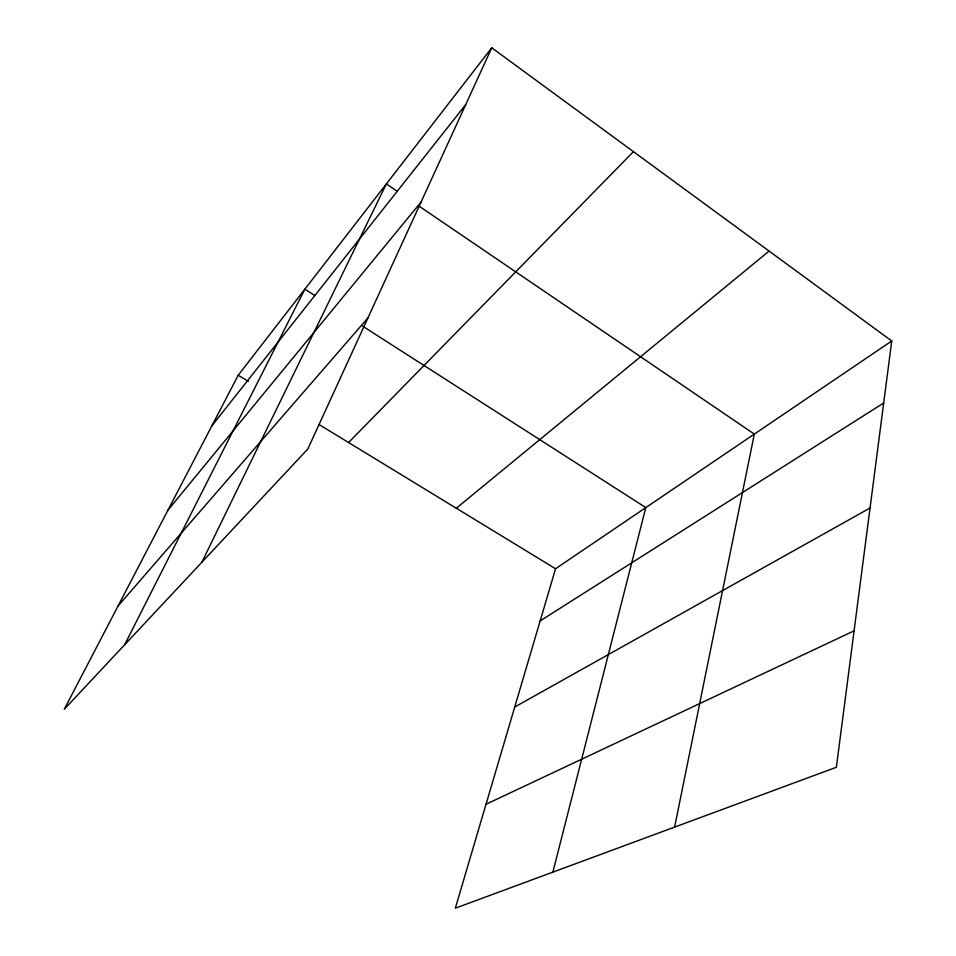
<?xml version="1.0" encoding="UTF-8"?>
<svg xmlns="http://www.w3.org/2000/svg" width="956" height="956" viewBox="0 0 956 956"><rect width="100%" height="100%" fill="white"/><g stroke="black" fill="none" stroke-linecap="round" stroke-linejoin="round"><path stroke-width="1.43" d="M891.745 340.981L836.369 767.274L455.331 908.2L555.556 568.76L891.745 340.981L491.754 47.8L238.223 375.218L64.255 709.316L307.856 448.962L491.754 47.8M674.625 827.095L754.32 434.084L418.393 205.683M552.867 872.123L645.814 507.6L362.563 326.104M201.847 562.259L386.367 183.899L397.445 191.439M124.603 644.81L304.868 289.142L314.906 295.571M211.826 425.898L465.692 104.646M167.993 510.086L421.022 202.11M118.078 605.949L367.929 317.918M348.57 442.52L633.446 151.657M456.311 508.234L769.09 251.081M540.152 620.91L883.691 402.978M514.734 707.022L870.044 508.006M486.018 804.283L854.09 630.829M238.223 375.218L248.369 381.408M319.388 424.727L555.556 568.76"/></g></svg>
